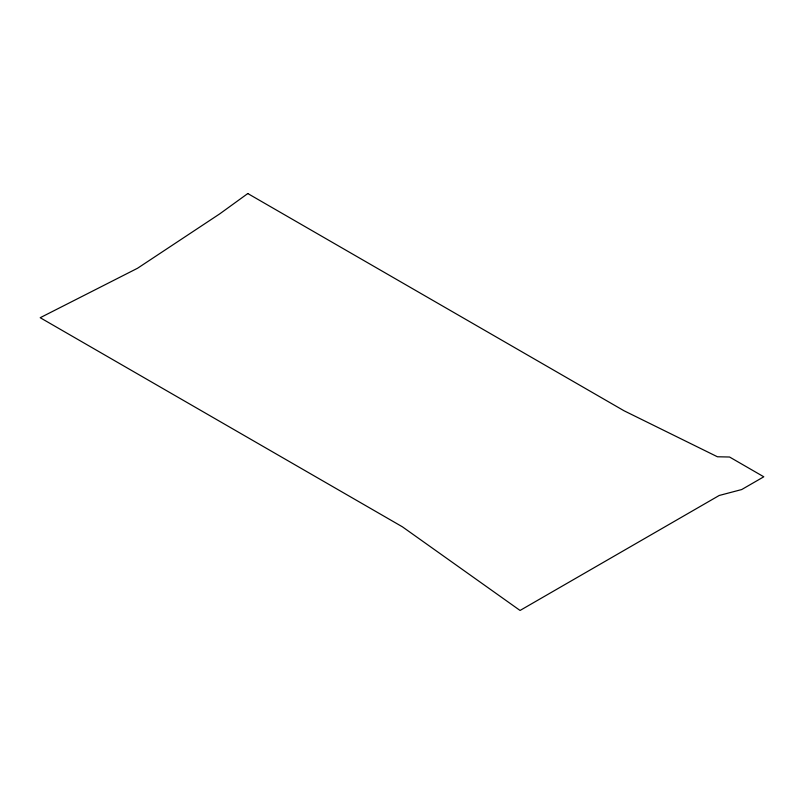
<?xml version="1.0" encoding="UTF-8"?>
<svg xmlns="http://www.w3.org/2000/svg" width="804" height="804" viewBox="0 0 804 804"><rect width="100%" height="100%" fill="white"/><g stroke="black" fill="none" stroke-linecap="round" stroke-linejoin="round"><path stroke-width="1.21" d="M247.793 193.543L219.723 213.874L137.544 268.255L40.2 317.711L402.442 526.841L520.057 610.457L719.218 495.475L741.7 489.546L763.8 476.792L729.55 457.014L717.429 456.772L624.105 410.804L247.793 193.543"/></g></svg>
